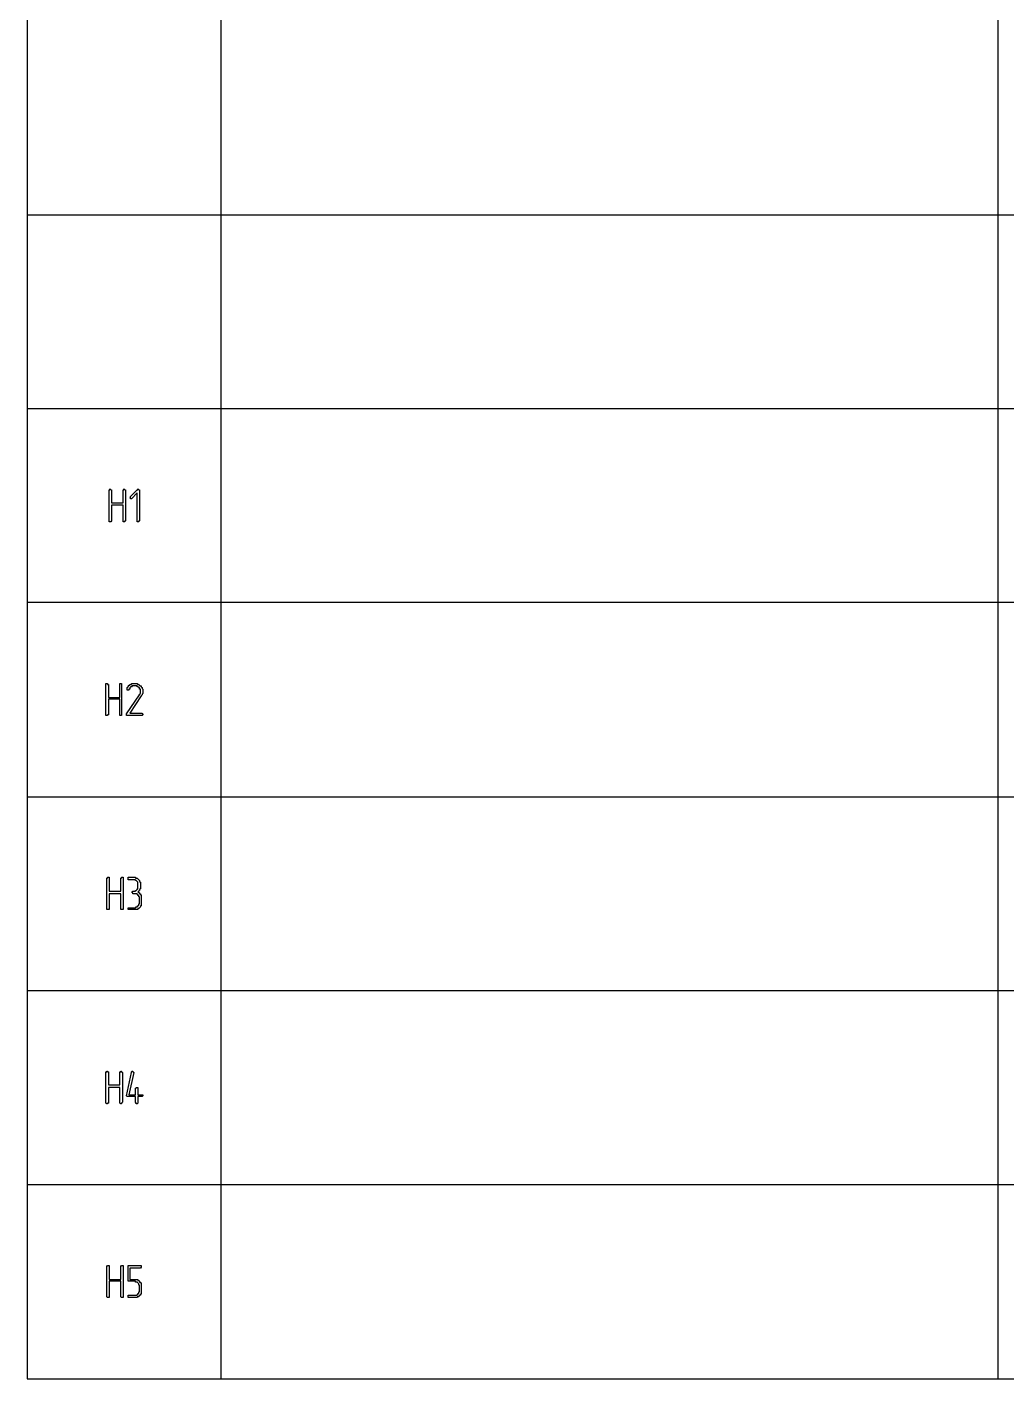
# Model space of a CAD drawing. Header units: millimetres. Extents: x 1 to 1188, y 1 to 840.
# Drawn here: x 999.8 to 1075.5, y 210.2 to 314.7 of the extents above; entities that cross this region are included whole.
import ezdxf

# ---------------------------------------------------------------- set-up
doc = ezdxf.new("R2010")
doc.units = ezdxf.units.MM
doc.layers.add('GEOMETRY', color=7, linetype='Continuous')

msp = doc.modelspace()

# ---------------------------------------------------------------- linework, layer by layer
at = {"layer": 'GEOMETRY'}
for points in [[(999.75, 384.18), (999.75, 210.19), (1184.73, 210.19)], [(1014.74, 384.18), (1014.74, 210.19)], [(1074.81, 384.18), (1074.81, 210.19)], [(999.75, 300.23), (1184.73, 300.23)], [(999.75, 285.25), (1184.73, 285.25)], [(999.75, 270.26), (1184.73, 270.26)], [(999.75, 255.21), (1184.73, 255.21)], [(999.75, 240.23), (1184.73, 240.23)], [(999.75, 225.24), (1184.73, 225.24)]]:
    msp.add_lwpolyline(points, dxfattribs=at)
for points in [[(1007.18, 277.95), (1007.18, 278.96), (1007.24, 278.96), (1007.24, 279.03), (1007.31, 278.96), (1007.37, 278.96), (1007.37, 276.55), (1007.31, 276.55), (1007.31, 276.49), (1007.18, 276.49), (1007.18, 277.76), (1006.29, 277.76), (1006.29, 276.55), (1006.23, 276.49), (1006.1, 276.49), (1006.1, 278.96), (1006.16, 278.96), (1006.16, 279.03), (1006.23, 278.96), (1006.29, 278.96), (1006.29, 277.95)], [(1008.45, 276.61), (1008.45, 276.55), (1008.39, 276.55), (1008.39, 276.49), (1008.26, 276.49), (1008.26, 278.71), (1007.82, 278.26), (1007.75, 278.26), (1007.75, 278.33), (1007.69, 278.39), (1007.75, 278.39), (1007.75, 278.45), (1008.26, 278.96), (1008.32, 278.96), (1008.32, 279.03), (1008.39, 278.96), (1008.45, 278.96)], [(1006.93, 262.9), (1006.93, 263.98), (1007.05, 263.98), (1007.05, 261.5), (1006.93, 261.5), (1006.93, 262.77), (1006.04, 262.77), (1006.04, 261.56), (1005.97, 261.56), (1005.97, 261.5), (1005.85, 261.5), (1005.85, 263.98), (1005.97, 263.98), (1005.97, 263.91), (1006.04, 263.91), (1006.04, 262.9)], [(1008.58, 261.5), (1007.43, 261.5), (1007.43, 261.63), (1008.45, 263.09), (1008.45, 263.15), (1008.51, 263.21), (1008.51, 263.53), (1008.45, 263.53), (1008.45, 263.66), (1008.39, 263.66), (1008.32, 263.72), (1008.26, 263.72), (1008.26, 263.79), (1007.88, 263.79), (1007.82, 263.72), (1007.75, 263.72), (1007.75, 263.66), (1007.69, 263.66), (1007.69, 263.53), (1007.63, 263.53), (1007.63, 263.47), (1007.5, 263.47), (1007.5, 263.66), (1007.56, 263.72), (1007.56, 263.79), (1007.63, 263.79), (1007.63, 263.85), (1007.69, 263.85), (1007.69, 263.91), (1007.82, 263.91), (1007.82, 263.98), (1008.26, 263.98), (1008.32, 263.91), (1008.39, 263.91), (1008.45, 263.85), (1008.51, 263.79), (1008.58, 263.79), (1008.58, 263.72), (1008.64, 263.66), (1008.64, 263.6), (1008.7, 263.53), (1008.7, 263.21), (1008.64, 263.15), (1008.64, 263.09), (1008.58, 263.02), (1007.69, 261.69), (1008.64, 261.69), (1008.64, 261.63), (1008.7, 261.63), (1008.7, 261.56), (1008.64, 261.5)], [(1006.99, 247.91), (1006.99, 248.93), (1007.05, 248.93), (1007.05, 248.99), (1007.18, 248.99), (1007.18, 246.51), (1006.99, 246.51), (1006.99, 247.72), (1006.1, 247.72), (1006.1, 246.51), (1005.91, 246.51), (1005.91, 248.93), (1005.97, 248.93), (1005.97, 248.99), (1006.1, 248.99), (1006.1, 247.91)], [(1008.32, 247.85), (1008.39, 247.85), (1008.39, 247.78), (1008.45, 247.78), (1008.45, 247.72), (1008.51, 247.72), (1008.51, 247.66), (1008.58, 247.59), (1008.58, 246.77), (1008.51, 246.77), (1008.51, 246.7), (1008.39, 246.58), (1008.32, 246.58), (1008.32, 246.51), (1007.56, 246.51), (1007.56, 246.64), (1008.13, 246.64), (1008.2, 246.7), (1008.26, 246.7), (1008.32, 246.77), (1008.39, 246.83), (1008.39, 246.89), (1008.45, 246.96), (1008.45, 247.47), (1008.39, 247.47), (1008.39, 247.59), (1008.32, 247.59), (1008.32, 247.66), (1008.26, 247.66), (1008.26, 247.72), (1007.94, 247.72), (1007.94, 247.78), (1007.88, 247.78), (1007.88, 247.85), (1007.94, 247.91), (1008.13, 247.91), (1008.13, 247.98), (1008.2, 247.98), (1008.26, 248.04), (1008.26, 248.1), (1008.32, 248.1), (1008.32, 248.61), (1008.2, 248.74), (1008.13, 248.74), (1008.13, 248.8), (1007.56, 248.8), (1007.56, 248.99), (1008.13, 248.99), (1008.13, 248.93), (1008.26, 248.93), (1008.32, 248.86), (1008.39, 248.8), (1008.45, 248.74), (1008.45, 248.67), (1008.51, 248.61), (1008.51, 248.1), (1008.45, 248.04), (1008.45, 247.98), (1008.39, 247.98), (1008.39, 247.91)], [(1006.93, 232.93), (1006.93, 233.94), (1006.99, 233.94), (1006.99, 234), (1007.05, 234), (1007.05, 233.94), (1007.12, 233.88), (1007.12, 231.59), (1007.05, 231.53), (1007.05, 231.46), (1006.99, 231.46), (1006.93, 231.53), (1006.93, 232.73), (1006.04, 232.73), (1006.04, 231.53), (1005.97, 231.53), (1005.97, 231.46), (1005.91, 231.46), (1005.85, 231.53), (1005.85, 233.94), (1005.91, 233.94), (1005.91, 234), (1005.97, 234), (1005.97, 233.94), (1006.04, 233.94), (1006.04, 232.93)], [(1008.32, 232.16), (1008.7, 232.16), (1008.7, 232.1), (1008.64, 232.04), (1008.32, 232.04), (1008.32, 231.53), (1008.26, 231.46), (1008.2, 231.46), (1008.2, 231.53), (1008.13, 231.59), (1008.13, 232.04), (1007.5, 232.04), (1007.43, 232.1), (1007.82, 233.88), (1007.82, 233.94), (1007.88, 234), (1007.94, 234), (1007.94, 233.94), (1008.01, 233.88), (1007.63, 232.16), (1008.13, 232.16), (1008.13, 232.67), (1008.2, 232.67), (1008.2, 232.73), (1008.32, 232.73)], [(1006.99, 217.88), (1006.99, 218.89), (1007.05, 218.96), (1007.18, 218.96), (1007.18, 216.48), (1007.05, 216.48), (1006.99, 216.54), (1006.99, 217.75), (1006.1, 217.75), (1006.1, 216.48), (1005.97, 216.48), (1005.91, 216.54), (1005.91, 218.89), (1005.97, 218.96), (1006.1, 218.96), (1006.1, 217.88)], [(1008.58, 216.99), (1008.58, 216.8), (1008.51, 216.73), (1008.51, 216.67), (1008.45, 216.67), (1008.45, 216.61), (1008.39, 216.61), (1008.39, 216.54), (1008.26, 216.54), (1008.26, 216.48), (1007.56, 216.48), (1007.56, 216.67), (1008.26, 216.67), (1008.26, 216.73), (1008.32, 216.73), (1008.32, 216.8), (1008.39, 216.8), (1008.39, 216.92), (1008.45, 216.92), (1008.45, 217.43), (1008.39, 217.49), (1008.39, 217.56), (1008.32, 217.62), (1008.26, 217.68), (1008.13, 217.68), (1008.13, 217.75), (1007.56, 217.75), (1007.56, 218.96), (1008.58, 218.96), (1008.58, 218.83), (1008.51, 218.76), (1007.69, 218.76), (1007.69, 217.88), (1008.32, 217.88), (1008.32, 217.81), (1008.39, 217.81), (1008.45, 217.75), (1008.45, 217.68), (1008.51, 217.68), (1008.51, 217.62), (1008.58, 217.62)]]:
    msp.add_lwpolyline(points, close=True, dxfattribs=at)

doc.saveas('drawing.dxf')
